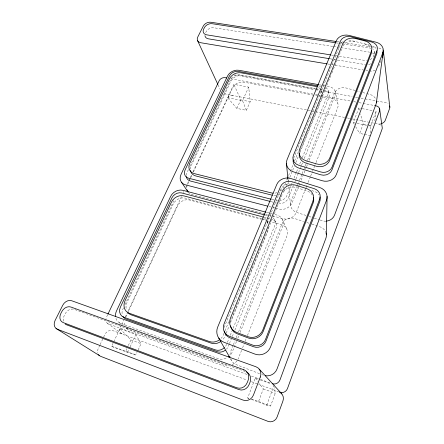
<?xml version="1.0" encoding="UTF-8"?>
<svg xmlns="http://www.w3.org/2000/svg" width="444" height="444" viewBox="0 0 444 444"><rect width="100%" height="100%" fill="white"/><g stroke="black" fill="none" stroke-linecap="round" stroke-linejoin="round"><path stroke-width="0.33" stroke-dasharray="2.22 1.67" d="M374.825 120.812L376.09 111.283L374.764 111.033M251.471 399.417L266.694 405.189L270.574 406.01L275.269 393.334L274.525 387.579M266.694 405.189L274.198 385.02M370.612 132.923L370.579 126.079L376.09 111.283M251.52 399.212L258.586 401.47L263.325 388.911L259.307 383.511M370.623 135.659L359.673 133.422L363.192 124.098L360.417 113.803M380.919 60.528L378.543 66.75A6.904 5.372 -12.8 0 1 378.088 67.671M248.934 398.457L247.669 397.974L255.283 378.11L259.696 379.725M354.262 124.342L353.246 122.638L358.857 108.014L361.505 108.519M241.569 350.366L238.511 358.086A10.956 10.118 -54.2 0 1 238.067 359.068M242.591 347.796L244.117 343.939M245.138 341.369L246.159 338.794M247.43 335.581L286.935 235.925A10.095 8.997 -25.6 0 0 281.191 224.57L269.819 221.523M305.877 188.139L296.209 212.526A9.973 8.747 -22.8 0 1 283.505 218.809L265.473 214.047M306.132 187.496L307.908 183.006M308.164 182.367L310.456 176.59M310.706 175.946L312.232 172.1M312.487 171.456L315.795 163.114M316.05 162.471L337.673 107.931A9.485 7.653 -16.3 0 0 331.846 98.635L313.564 95.216M236.497 341.442L232.379 351.709A11.278 10.351 -52.8 0 1 230.014 355.455M237.784 338.234L238.817 335.664M240.104 332.456L282.567 226.557A10.379 9.163 -25.7 0 0 276.712 214.99L272.688 213.93M298.856 185.925L292.158 202.636A10.251 8.908 -23 0 1 279.104 209.102L276.429 208.408M299.117 185.281L300.15 182.712M301.176 180.142L305.3 169.858M305.561 169.214L306.332 167.283M306.593 166.639L307.365 164.713M309.168 160.212L334.943 95.937A9.729 7.764 -16.6 0 0 328.993 86.525L319.447 84.804M233.111 345.415L230.786 351.198A10.523 10.284 -55.4 0 0 230.22 357.237M233.366 344.772L234.92 340.914M236.214 337.701L237.501 334.487M238.539 331.912L281.946 223.915A9.735 9.002 -4.6 0 1 294.394 218.459L303.502 221.428M297.491 185.242L291.042 201.276A9.624 8.763 -3.5 0 0 296.764 212.476L306.499 215.623M297.746 184.599L299.295 180.747M299.556 180.109L301.876 174.337M302.131 173.693L303.935 169.203M304.196 168.559L304.967 166.639M305.228 165.995L307.287 160.861M307.548 160.223L334.621 92.863A9.085 7.642 -1.3 0 1 346.076 87.984L355.372 90.515M229.176 344.228L228.399 346.148A8.98 8.22 -51.8 0 1 226.512 349.117M229.437 343.589L231.246 339.105M232.284 336.541L233.838 332.7M234.87 330.142L276.035 228.327A8.297 7.332 -26.6 0 0 271.401 219.047M293.379 185.431L288.2 198.235A8.17 7.076 -23.2 0 1 279.332 203.624M294.927 181.59L295.704 179.67M295.965 179.032L298.296 173.271M298.551 172.633L300.366 168.148M300.621 167.51L301.398 165.59M301.659 164.952L302.691 162.387M304.245 158.547L328.832 97.736A7.776 6.216 -17 0 0 324.114 90.188M227.406 342.368L228.965 338.522M230.269 335.314L232.09 330.83M233.128 328.26L274.742 225.674A8.364 7.37 -26.6 0 0 272.766 217.671M291.431 184.526L287.024 195.399A8.231 7.11 -23.2 0 1 279.67 200.782M291.691 183.888L292.213 182.606M294.028 178.133L296.359 172.377M296.62 171.734L297.918 168.537M299.733 164.058L300.771 161.499M302.331 157.664L328.011 94.344A7.831 6.244 -17.1 0 0 325.857 87.746M279.548 201.077L231.169 319.469A11.372 11.061 -33.7 0 0 230.331 323.754M279.809 200.438L282.684 193.395M300.327 150.227L328.288 81.79M328.549 81.152L331.69 73.476M331.951 72.833L342.141 47.891M225.979 333.672L224.93 336.241A11.094 10.095 -49.7 0 1 222.583 339.904M226.24 333.028L229.126 325.968M230.436 322.755L268.182 230.308A10.334 9.108 -28.2 0 0 268.875 227.25M286.424 185.625L289.56 177.939M289.821 177.3L292.435 170.896M292.701 170.257L294.267 166.417M295.837 162.571L298.712 155.528M300.016 152.325L321.978 98.54A9.663 7.726 -17.8 0 0 322.511 95.438M293.623 158.258L340.271 44.661A8.192 6.654 -2.1 0 1 343.012 41.486M223.981 333.366L223.454 334.654A11.167 10.145 -49.4 0 1 221.09 338.339M225.03 330.802L228.71 321.817M285.442 183.255L284.132 186.447A10.168 8.708 -23.5 0 1 283.255 188.106M286.746 180.059L287.274 178.782M288.578 175.591L290.148 171.756M290.409 171.118L293.023 164.73M294.594 160.9L297.991 152.597M113.042 343.334L111.616 346.392L127.6 352.453L135.886 355L137.024 352.475M138.167 349.955L141.014 343.65L135.809 334.465L119.891 328.649L114.18 340.887M246.337 110.312L250.227 101.704L248.69 87.135L233.838 84.321L227.6 97.697L236.874 108.38L246.337 110.312L242.518 100.66L248.69 87.135M111.616 346.392L125.757 351.165L126.901 348.662M128.333 345.537L130.908 339.91L119.891 328.649M236.874 108.38L240.787 99.833L233.838 84.321M127.6 352.453L129.015 349.35M130.148 346.869L135.809 334.465M121.517 325.163L120.346 327.672A5.45 4.623 -52 0 0 122.455 334.182M121.811 324.531L123.859 320.135M125.325 316.999L127.667 311.971M127.961 311.344L181.563 196.42M183.317 192.652L183.905 191.392M185.953 186.996L190.054 178.205M190.348 177.578L191.519 175.064M192.985 171.922L227.25 98.446A4.645 3.652 -25.2 0 1 233.111 95.516M125.746 317.116L177.55 205.977A9.557 8.014 -34.9 0 1 189.538 200.011L261.122 219.192M187.584 184.449L190.509 178.172M190.798 177.544L191.969 175.036M193.434 171.895L232.639 87.784A8.902 6.96 -24.1 0 1 243.839 82.173L312.887 95.088M123.493 307.797L122.905 309.046A8.558 7.254 -49.7 0 0 122.394 315.162M124.964 304.662L173.832 200.627M188.373 169.658L186.902 172.794A7.737 6.36 -31.8 0 0 186.236 175.419M189.849 166.528L230.763 79.409A7.32 5.672 -24.2 0 1 239.982 74.792L315.296 88.572M99.817 345.227L98.335 348.362A6.654 5.567 -54.8 0 0 97.869 353.174M100.116 344.6L103.374 337.701M103.674 337.074L104.862 334.571A6.571 5.511 -53.1 0 1 112.826 330.636L247.158 380.114M107.664 314.724L106.471 317.227A5.689 4.756 -51 0 0 105.999 318.592M337.002 41.614L339.055 41.93M339.738 42.036L342.479 42.458M343.168 42.563L370.579 46.77M371.267 46.875L376.062 47.613M336.846 42.946L338.217 43.157M338.9 43.262L341.641 43.684M342.324 43.79L369.724 48.019A6.904 5.311 -13.4 0 1 370.818 48.274M332.75 46.387L213.891 27.761A6.099 4.484 -25 0 0 207.004 30.442A13.936 10.284 -24.6 0 0 205.428 33.206M333.433 46.492L340.265 47.564M340.948 47.669L369.636 52.164M331.452 55.023L334.859 55.572M335.542 55.683L364.868 60.428A6.91 5.328 -13.4 0 0 366.627 60.517M329.992 58.78L365.512 64.613M327.617 63.969L334.443 65.107M335.126 65.224L363.109 69.908M365.839 70.363L367.887 70.707M318.531 85.908L321.917 86.525M315.973 88.695L319.369 89.316M320.046 89.438L322.76 89.938M315.506 89.016L242.274 75.602A9.169 7.126 -24.1 0 0 230.747 81.38L191.181 165.717A9.635 7.909 -30.9 0 0 190.359 168.97M234.426 74.881L314.729 89.627M315.412 89.755L318.814 90.376M324.936 91.503L352.159 96.503M355.561 97.125L358.28 97.625M361.005 98.13L364.407 98.751M365.09 98.879L385.503 102.625A6.138 4.951 -10.9 0 1 388.178 103.813M230.669 78.699L312.842 94.023M315.556 94.528L320.313 95.416M320.99 95.543L350.871 101.11M353.591 101.621L356.304 102.126M359.024 102.631L362.421 103.263M363.098 103.391L373.965 105.417M362.171 108.641L372.111 110.528M224.087 93.74L344.638 117.427M347.358 117.965L349.8 118.443M352.114 118.898L378.638 124.109A5.167 4.246 -11 0 1 380.885 125.147M240.787 99.833L250.227 101.704M363.192 124.098L368.326 125.114M368.97 125.241L372.816 126.002M227.6 97.697L242.518 100.66M353.246 122.638L366.583 125.286M369.247 125.819L370.579 126.079M369.885 45.227L350.582 40.321A8.192 6.654 -2.1 0 0 347.424 40.049M271.861 199.395L275.213 200.25M271.095 201.665L276.468 203.041M269.075 206.499L272.416 207.37M273.088 207.542L275.763 208.236M266.661 212.349L272.022 213.758M264.807 213.869L192.013 194.644A9.424 7.831 -32.4 0 1 188.417 192.474M265.407 215.107L268.748 215.995M264.041 217.088L266.716 217.799M267.388 217.982L270.063 218.692M261.832 218.565L185.459 198.135A9.873 8.253 -35.2 0 0 173.082 204.296L127.078 302.353A10.639 9.041 -48.7 0 0 126.468 309.94M261.788 219.375L265.801 220.446M266.472 220.629L269.147 221.345M356.038 90.698L360.023 91.78M362.681 92.502L366.006 93.407M366.666 93.59L369.991 94.489A9.202 7.748 1.3 0 1 375.374 98.324M311.644 190.554L314.241 191.364A8.958 8.12 -1.7 0 1 319.064 195.005M247.669 397.974L248.951 398.39M309.096 216.461L311.039 217.088M314.285 218.137L319.475 219.813M320.124 220.024L322.072 220.657A9.751 8.891 1.5 0 0 325.863 221.156M306.754 222.488L309.357 223.338M311.96 224.181L319.769 226.729A9.868 9.141 1.5 0 1 325.885 232.49M245.171 371.5L74.209 309.351A7.465 6.044 -51.3 0 0 66.239 312.188A17.05 13.886 -51.6 0 0 64.097 316.006A7.481 6.05 -51.5 0 0 63.442 321.306M246.886 374.425L108.591 323.954A5.689 4.756 -51 0 1 106.088 321.295M251.432 376.085L259.873 379.165M260.523 379.404L270.912 383.194M260.328 379.953L271.045 383.871M251.498 381.712L257.981 384.104M258.63 384.343L279.376 391.985M130.908 339.91L141.014 343.65M263.325 388.911L275.269 393.334M125.757 351.165L135.886 355M258.586 401.47L270.574 406.01M259.546 373.67L236.469 364.702A10.523 10.284 -55.4 0 1 230.819 359.185M262.11 374.664L263.392 375.163M107.498 323.354L121.395 333.594M119.136 322.588L121.218 324.181M126.429 328.171L127.994 329.37M255.283 378.11L257.698 381.352M355.616 126.612L359.673 133.422M230.414 358.563L231.785 360.966M267.205 221.495L268.037 223.149A10.334 9.108 -28.2 0 0 267.077 221.645M274.597 219.902L275.891 222.588M218.082 84.909L220.096 89.272M282.345 219.392L286.696 228.91M358.857 108.014L359.723 111.233M321.512 91.137L321.939 92.818M328.194 90.637L329.01 94.045M335.142 91.325L337.856 103.391M374.331 51.543L374.653 53.968M287.895 178.466L288.434 183.983M288.705 186.735L290.459 204.656M380.841 123.826A6.172 5.028 -11 0 1 377.661 123.92M375.169 70.241A6.904 5.372 -12.8 0 1 370.507 71.123M378.804 48.03A6.865 5.278 -12.7 0 1 382.5 49.9M370.701 63.803A6.849 5.3 -13.3 0 1 367.848 64.652M372.399 52.936A6.843 5.289 -13.3 0 1 374.286 54.529M370.102 59.601A6.91 5.328 -13.4 0 0 373.487 56.122A15.59 11.999 -14.1 0 0 374.175 54.34A6.904 5.311 -13.4 0 0 373.077 49.55M224.337 327.45A9.59 9.307 -39 0 1 224.875 325.668L280.841 189.372A8.863 8.009 -5.7 0 1 290.509 184.088M312.365 195.116A10.645 9.663 -3.1 0 0 306.654 190.792L296.215 187.518A10.589 9.602 -5 0 0 282.945 192.813M372.705 46.082A8.281 6.732 -0.3 0 1 376.062 48.857M364.718 43.917A9.829 8.003 -0.9 0 1 370.451 47.819M342.885 46.12A9.779 7.959 -1.7 0 1 354.961 41.436M126.651 328.255A10.417 8.88 -50.7 0 0 129.565 330.153L224.781 364.813A10.956 10.118 -54.2 0 0 228.782 365.373M124.847 325.224A10.417 8.88 -50.7 0 1 124.431 321.534M236.918 360.894A10.956 10.118 -54.2 0 1 231.829 364.713M115.94 318.354A10.712 9.047 -50.1 0 0 120.74 323.387L218.243 358.647A11.278 10.351 -52.8 0 0 227.45 357.559M226.629 344.294A9.052 8.275 -51.4 0 1 224.72 347.286M270.085 216.35A8.364 7.37 -26.6 0 1 271.051 216.672M262.504 218.742A10.334 9.108 -28.2 0 1 265.795 220.385M267.171 221.489A10.401 9.146 -28.2 0 1 267.771 224.442M264.674 218.165A10.401 9.146 -28.2 0 1 265.962 219.436M186.774 187.679A9.424 7.831 -32.4 0 1 187.013 186.053M277.567 200.777A8.231 7.11 -23.2 0 1 276.551 200.588M323.271 86.769A7.831 6.244 -17.1 0 1 324.198 86.991M284.865 189.388A10.107 8.669 -23.5 0 1 283.05 191.98M279.87 194.3A10.107 8.669 -23.5 0 1 278.011 195.033M276.074 195.438A10.107 8.669 -23.5 0 1 272.866 195.343M316.184 89.144A9.663 7.726 -17.8 0 1 318.886 90.077M320.618 91.353A9.663 7.726 -17.8 0 1 321.584 92.563M320.873 89.755A9.718 7.748 -17.9 0 1 321.8 92.635M318.637 87.54A9.718 7.748 -17.9 0 1 319.902 88.539M282.051 189.616A10.168 8.708 -23.5 0 1 279.443 191.636M276.984 192.69A10.168 8.708 -23.5 0 1 275.03 193.096"/><path stroke-width="0.67" d="M326.373 234.832L327.084 196.392M376.368 102.747L383.244 51.099M382.101 57.415L383.289 54.307A6.865 5.278 -12.7 0 0 383.055 50.672M287.534 178.144L288.056 176.867M107.959 314.097L219.158 80.736A4.817 3.719 -25.3 0 1 225.236 77.689L226.595 77.939M336.313 41.508L210.9 22.25A6.061 4.429 -25 0 0 203.269 26.096L197.747 37.074A6.105 4.495 -25.6 0 0 200.671 42.718L326.934 63.853M336.158 42.84L212.182 23.71A6.149 4.501 -25 0 0 205.245 26.407A14.042 10.317 -24.6 0 0 203.213 30.447A6.155 4.507 -25.1 0 0 206.638 34.826L330.769 54.912M329.309 58.669L208.403 38.828A6.105 4.495 -25 0 1 204.956 35.692M318.764 84.682L239 70.296A9.124 7.049 -24.3 0 0 227.528 76.046L180.997 174.492A9.668 7.948 -32.3 0 0 185.475 184.848L267.738 206.155M317.854 85.786L238.606 71.44A7.37 5.694 -24.2 0 0 229.332 76.091L185.07 169.947A7.792 6.388 -31.8 0 0 188.711 178.249L271.19 199.223M374.642 105.544L376.001 105.794A5.378 4.357 -11.7 0 1 379.509 111.044L279.998 379.864A6.205 5.939 -62.5 0 1 272.211 383.666M272.25 195.21L195.749 175.946A9.635 7.909 -30.9 0 1 190.47 170.568M270.424 201.493L190.532 181.058A7.737 6.36 -31.8 0 1 186.319 176.712M265.989 212.171L182.911 190.326A9.812 8.142 -34.7 0 0 170.613 196.453L116.606 310.7A10.712 9.047 -50.1 0 0 115.557 316.517M264.735 214.935L181.829 192.979A7.937 6.588 -34.9 0 0 171.872 197.935L120.429 307.026A8.625 7.293 -49.5 0 0 123.793 317.21L215.285 349.861A9.052 8.275 -51.4 0 0 224.303 347.708M56.094 328.488L99.478 355.633M259.202 369.086L281.846 393.917M181.479 182.251L188.095 192.074A9.424 7.831 -32.4 0 1 186.991 189.771M218.759 338.106L229.726 357.359M197.608 40.693L217.793 84.288M379.62 108.763L382.123 127.028A5.167 4.246 -11 0 1 382.023 129.248L287.457 388.6A5.933 5.705 -67.8 0 1 280.025 392.224M383.588 52.903L389.821 107.276M286.413 163.303L287.895 178.466M98.501 354.545A6.654 5.567 -54.8 0 0 100.744 356.366L268.065 421.384A7.332 6.932 -76.3 0 0 277.112 416.977L282.945 400.982A7.209 6.882 -72.1 0 0 279.504 392.058M65.168 323.998A7.481 6.05 -51.5 0 0 66.55 324.786L238.866 389.582A8.225 7.681 -62.2 0 0 249.101 384.576A18.576 17.238 -60.5 0 0 250.61 379.936A8.208 7.67 -61.4 0 0 246.431 371.994M381.357 123.682A6.172 5.028 -11 0 0 385.364 120.091L389.56 108.58A6.138 4.951 -10.9 0 0 389.666 105.994M265.384 375.718A10.623 10.506 -79.4 0 0 277.023 368.97L325.852 238.373A9.868 9.141 1.5 0 0 326.068 233.061M224.337 331.119A9.59 9.307 -39 0 0 230.031 337.823L253.524 346.731A9.646 9.507 -36.5 0 0 266 341.109L319.724 201.681A8.958 8.12 -1.7 0 0 319.941 196.964M230.558 325.918A11.372 11.061 -33.7 0 0 237.362 333.86L248.44 338.034A11.4 11.167 -31 0 0 263.214 331.396L313.114 203.069A10.645 9.663 -3.1 0 0 313.392 197.447M326.495 221.106A9.751 8.891 1.5 0 0 334.521 215.179L376.001 104.24A9.202 7.748 1.3 0 0 376.384 101.226M293.195 159.723A8.719 7.709 -4.3 0 0 298.818 168.071L320.718 174.786A8.813 7.809 -1.1 0 0 331.973 169.897L376.629 53.996A8.281 6.732 -0.3 0 0 376.978 51.376M299.3 153.241A10.356 9.119 -3.4 0 0 306.033 163.109L316.356 166.245A10.412 9.174 -1.9 0 0 329.676 160.473L371.101 53.924A9.829 8.003 -0.9 0 0 371.523 50.816M229.221 356.238A11.278 10.351 -52.8 0 1 228.366 356.943M122.999 316.494A8.558 7.254 -49.7 0 0 126.263 319.169L217.149 351.67A8.98 8.22 -51.8 0 0 225.202 350.299M128.316 313.003A10.639 9.041 -48.7 0 0 131.313 314.907L211 343.084A11.094 10.095 -49.7 0 0 220.957 341.364M219.453 339.804A11.167 10.145 -49.4 0 1 209.429 341.541L129.309 313.264A10.706 9.08 -48.6 0 1 125.069 300.649L171.456 202.092A9.934 8.281 -35.1 0 1 183.91 195.893L261.361 216.522A10.401 9.146 -28.2 0 1 263.12 217.183M317.133 86.796A9.718 7.748 -17.9 0 0 315.445 86.33L241.153 72.833A9.219 7.143 -24.1 0 0 229.559 78.649L189.699 163.337A9.69 7.931 -30.8 0 0 194.278 173.604L271.19 192.868A10.168 8.708 -23.5 0 0 273.077 193.157M326.49 200.322L270.513 346.986A12.105 11.955 -41 0 1 254.845 354.057L224.092 342.313A12.016 11.633 -41.3 0 1 217.704 327.078L276.706 184.626A11.044 9.957 -6.1 0 1 290.826 178.51L319.58 187.462A11.2 10.134 -1 0 1 326.49 200.322M382.833 52.719L336.319 174.586A11.056 9.818 -0.6 0 1 322.2 180.73L293.528 171.883A10.895 9.651 -4.9 0 1 287.079 159.585L336.274 40.809A10.206 8.275 -2.4 0 1 349.123 35.415L376.024 42.208A10.351 8.403 0 0 1 382.833 52.719M260.323 377.012L253.446 395.06A8.325 7.787 -65.6 0 1 243.118 400.105L57.465 329.281A7.498 6.027 -52 0 1 55.084 320.474L62.776 305.195A7.398 5.961 -50.4 0 1 71.717 300.76L255.966 366.772A8.181 7.703 -60.1 0 1 260.323 377.012M319.713 199.029L265.501 339.505A9.735 9.579 -35.3 0 1 252.908 345.177L229.209 336.202A9.679 9.38 -38.3 0 1 224.015 323.954L280.508 186.658A8.936 8.064 -5.8 0 1 291.941 181.701L314.18 188.65A9.035 8.175 -1.8 0 1 319.713 199.029M377.056 50.438L332.062 167.033A8.886 7.859 -1.2 0 1 320.712 171.956L298.634 165.212A8.786 7.759 -4.4 0 1 293.395 155.339L340.415 41.076A8.253 6.688 -2.2 0 1 350.804 36.713L371.6 41.969A8.342 6.771 -0.4 0 1 377.056 50.438M313.059 200.888L262.787 330.009A11.483 11.239 -30.4 0 1 247.902 336.696L236.741 332.495A11.455 11.128 -33.2 0 1 230.508 318.015L282.423 191.175A10.667 9.651 -5.1 0 1 296.043 185.259L306.554 188.55A10.717 9.718 -3.1 0 1 313.059 200.888M371.417 50.993L329.731 158.064A10.484 9.219 -2 0 1 316.322 163.869L305.927 160.717A10.428 9.163 -3.5 0 1 299.661 149.062L342.801 43.662A9.84 7.992 -1.8 0 1 355.172 38.462L364.99 40.942A9.89 8.036 -1 0 1 371.417 50.993M243.873 369.774L70.951 307.043A7.531 6.077 -51.1 0 0 61.86 311.549A17.205 13.969 -51.4 0 0 60.75 313.758A7.548 6.088 -51.3 0 0 63.198 322.594L236.83 387.779A8.303 7.742 -61.5 0 0 247.169 382.722A18.753 17.377 -59.9 0 0 248.696 378.038A8.286 7.731 -60.8 0 0 243.873 369.774"/></g></svg>
